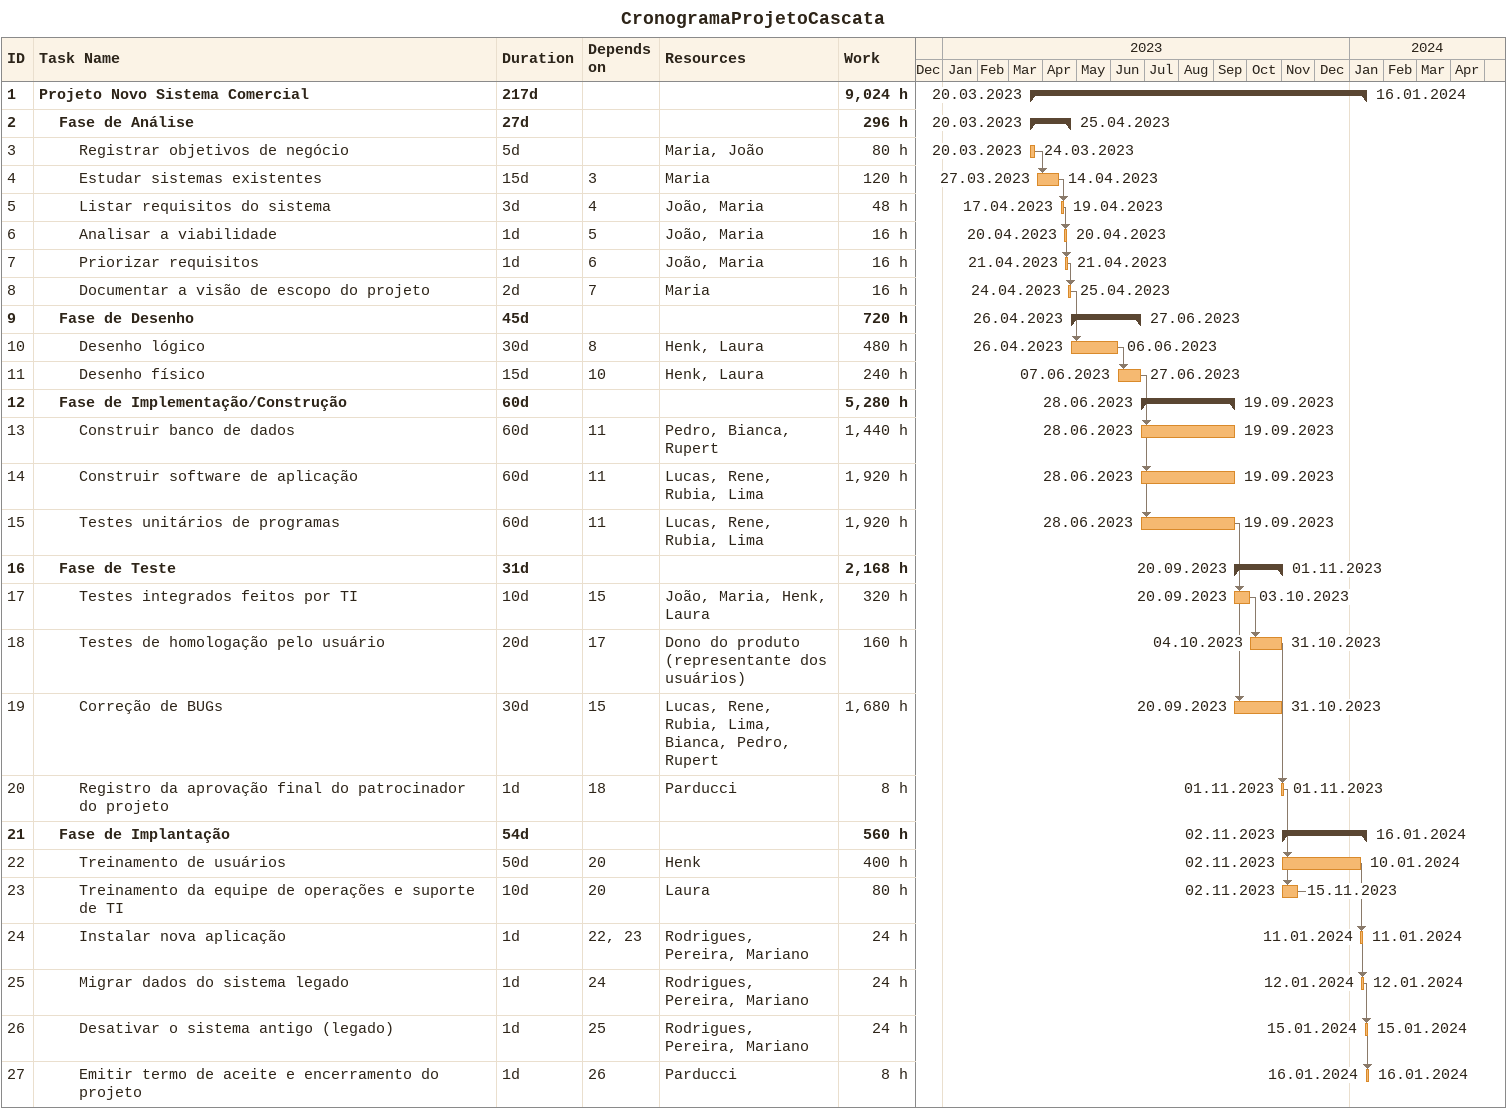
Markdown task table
CronogramaProjetoCascata

| ID | Level | Task | Duration | Start | Finish | Predecessors | Resources | Work (h) |
|---|---|---|---|---|---|---|---|---|
| 1 | 1 | **Projeto Novo Sistema Comercial** | 217d | 2023-03-20 | 2024-01-16 |  |  | 9024 |
| 2 | 2 | **Fase de Análise** | 27d | 2023-03-20 | 2023-04-25 |  |  | 296 |
| 3 | 3 | Registrar objetivos de negócio | 5d | 2023-03-20 | 2023-03-24 |  | Maria, João | 80 |
| 4 | 3 | Estudar sistemas existentes | 15d | 2023-03-27 | 2023-04-14 | 3 | Maria | 120 |
| 5 | 3 | Listar requisitos do sistema | 3d | 2023-04-17 | 2023-04-19 | 4 | João, Maria | 48 |
| 6 | 3 | Analisar a viabilidade | 1d | 2023-04-20 | 2023-04-20 | 5 | João, Maria | 16 |
| 7 | 3 | Priorizar requisitos | 1d | 2023-04-21 | 2023-04-21 | 6 | João, Maria | 16 |
| 8 | 3 | Documentar a visão de escopo do projeto | 2d | 2023-04-24 | 2023-04-25 | 7 | Maria | 16 |
| 9 | 2 | **Fase de Desenho** | 45d | 2023-04-26 | 2023-06-27 |  |  | 720 |
| 10 | 3 | Desenho lógico | 30d | 2023-04-26 | 2023-06-06 | 8 | Henk, Laura | 480 |
| 11 | 3 | Desenho físico | 15d | 2023-06-07 | 2023-06-27 | 10 | Henk, Laura | 240 |
| 12 | 2 | **Fase de Implementação/Construção** | 60d | 2023-06-28 | 2023-09-19 |  |  | 5280 |
| 13 | 3 | Construir banco de dados | 60d | 2023-06-28 | 2023-09-19 | 11 | Pedro, Bianca, Rupert | 1440 |
| 14 | 3 | Construir software de aplicação | 60d | 2023-06-28 | 2023-09-19 | 11 | Lucas, Rene, Rubia, Lima | 1920 |
| 15 | 3 | Testes unitários de programas | 60d | 2023-06-28 | 2023-09-19 | 11 | Lucas, Rene, Rubia, Lima | 1920 |
| 16 | 2 | **Fase de Teste** | 31d | 2023-09-20 | 2023-11-01 |  |  | 2168 |
| 17 | 3 | Testes integrados feitos por TI | 10d | 2023-09-20 | 2023-10-03 | 15 | João, Maria, Henk, Laura | 320 |
| 18 | 3 | Testes de homologação pelo usuário | 20d | 2023-10-04 | 2023-10-31 | 17 | Dono do produto (representante dos usuários) | 160 |
| 19 | 3 | Correção de BUGs | 30d | 2023-09-20 | 2023-10-31 | 15 | Lucas, Rene, Rubia, Lima, Bianca, Pedro, Rupert | 1680 |
| 20 | 3 | Registro da aprovação final do patrocinador do projeto | 1d | 2023-11-01 | 2023-11-01 | 18 | Parducci | 8 |
| 21 | 2 | **Fase de Implantação** | 54d | 2023-11-02 | 2024-01-16 |  |  | 560 |
| 22 | 3 | Treinamento de usuários | 50d | 2023-11-02 | 2024-01-10 | 20 | Henk | 400 |
| 23 | 3 | Treinamento da equipe de operações e suporte de TI | 10d | 2023-11-02 | 2023-11-15 | 20 | Laura | 80 |
| 24 | 3 | Instalar nova aplicação | 1d | 2024-01-11 | 2024-01-11 | 22, 23 | Rodrigues, Pereira, Mariano | 24 |
| 25 | 3 | Migrar dados do sistema legado | 1d | 2024-01-12 | 2024-01-12 | 24 | Rodrigues, Pereira, Mariano | 24 |
| 26 | 3 | Desativar o sistema antigo (legado) | 1d | 2024-01-15 | 2024-01-15 | 25 | Rodrigues, Pereira, Mariano | 24 |
| 27 | 3 | Emitir termo de aceite e encerramento do projeto | 1d | 2024-01-16 | 2024-01-16 | 26 | Parducci | 8 |
